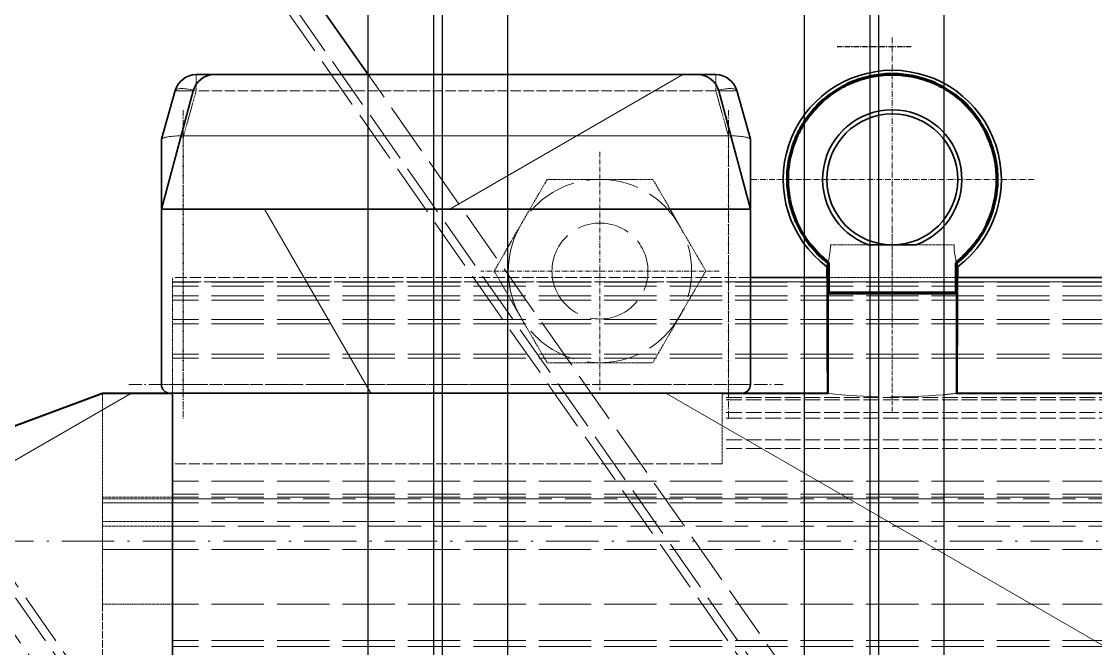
# Model space of a CAD drawing. Header units: millimetres. Extents: x 16936 to 46343, y 12396 to 33191.
# Drawn here: x 28817.8 to 29064, y 19514.7 to 19658.4 of the extents above; entities that cross this region are included whole.
import ezdxf

# ---------------------------------------------------------------- set-up
doc = ezdxf.new("R2010")
doc.units = ezdxf.units.MM
for name, pattern in [('CENTER', [2, 1.25, -0.25, 0.25, -0.25]), ('DASHDOT', [18.5, 12, -3, 0.5, -3]), ('DASHED', [15, 12, -3])]:
    doc.linetypes.add(name, pattern=pattern)
doc.layers.add('center', color=1, linetype='CENTER')

# ---------------------------------------------------------------- blocks, each defined once
blk = doc.blocks.new('A$C55E021B5')
at = {"color": 7, "linetype": 'DASHED', "lineweight": 13}
for p, q in [((135.74, 250.5), (580, 884.97)), ((138.08, 250.5), (580, 881.62)), ((173.83, 313.61), (426.95, 675.11)), ((292.1, 250.5), (580, 661.67)), ((294.44, 250.5), (580, 658.32)), ((165.85, 627.66), (471.85, 627.66)), ((165.85, 627.57), (471.85, 627.57)), ((165.85, 626.62), (471.85, 626.62)), ((165.85, 626.62), (471.85, 626.62)), ((165.85, 624.42), (471.85, 624.42)), ((165.85, 623.46), (471.85, 623.46)), ((165.85, 623.46), (471.85, 623.46)), ((165.85, 619), (471.85, 619)), ((165.85, 618.04), (471.85, 618.04)), ((165.85, 618.04), (471.85, 618.04)), ((165.85, 611.07), (471.85, 611.07)), ((165.85, 610.11), (471.85, 610.11)), ((165.85, 610.11), (471.85, 610.11)), ((165.85, 581.99), (471.85, 581.99)), ((165.85, 578.96), (471.85, 578.96)), ((334.58, 299.11), (530.85, 579.41)), ((165.85, 578.33), (471.85, 578.33)), ((471.85, 577.95), (165.85, 577.95)), ((165.85, 576.96), (471.85, 576.96)), ((165.85, 572.75), (471.85, 572.75)), ((471.85, 571.67), (165.85, 571.67)), ((165.85, 566.32), (471.85, 566.32)), ((165.85, 553.76), (471.85, 553.76)), ((165.85, 545.47), (471.85, 545.47)), ((165.85, 544.11), (471.85, 544.11))]:
    blk.add_line(p, q, dxfattribs=at)
at = {"color": 7, "lineweight": 35, "ltscale": 0.422421}
blk.add_line((426.95, 675.11), (572.33, 882.73), dxfattribs=at)
at = {"color": 7, "linetype": 'DASHDOT', "lineweight": 13, "ltscale": 0.108333}
blk.add_line((306.85, 683.61), (306.85, 618.61), dxfattribs=at)
at = {"color": 7, "lineweight": 140, "ltscale": 0.000961387}
blk.add_line((300.86, 674.4), (301.42, 674.53), dxfattribs=at)
at = {"color": 7, "lineweight": 140, "ltscale": 0.000960677}
for p, q in [((301.42, 674.53), (301.98, 674.66)), ((311.72, 674.66), (312.28, 674.53))]:
    blk.add_line(p, q, dxfattribs=at)
at = {"color": 7, "lineweight": 140, "ltscale": 0.000960606}
blk.add_line((301.98, 674.66), (302.55, 674.77), dxfattribs=at)
at = {"color": 7, "lineweight": 140, "ltscale": 0.000961148}
blk.add_line((302.55, 674.77), (303.12, 674.86), dxfattribs=at)
at = {"color": 7, "lineweight": 140, "ltscale": 0.0009613}
for p, q in [((303.12, 674.86), (303.69, 674.95)), ((294.01, 671.44), (294.5, 671.74))]:
    blk.add_line(p, q, dxfattribs=at)
at = {"color": 7, "lineweight": 140, "ltscale": 0.000960562}
blk.add_line((303.69, 674.95), (304.26, 675.02), dxfattribs=at)
at = {"color": 7, "lineweight": 140, "ltscale": 0.000961133}
blk.add_line((304.26, 675.02), (304.83, 675.07), dxfattribs=at)
at = {"color": 7, "lineweight": 140, "ltscale": 0.000960736}
blk.add_line((304.83, 675.07), (305.41, 675.11), dxfattribs=at)
at = {"color": 7, "lineweight": 140, "ltscale": 0.000960887}
for p, q in [((305.41, 675.11), (305.98, 675.14)), ((307.71, 675.14), (308.29, 675.11))]:
    blk.add_line(p, q, dxfattribs=at)
at = {"color": 7, "lineweight": 140, "ltscale": 0.000961585}
blk.add_line((305.98, 675.14), (306.56, 675.15), dxfattribs=at)
at = {"color": 7, "lineweight": 140, "ltscale": 0.000960541}
blk.add_line((306.56, 675.15), (307.14, 675.15), dxfattribs=at)
at = {"color": 7, "lineweight": 140, "ltscale": 0.000960823}
blk.add_line((307.14, 675.15), (307.71, 675.14), dxfattribs=at)
at = {"color": 7, "lineweight": 140, "ltscale": 0.000961497}
blk.add_line((308.29, 675.11), (308.86, 675.07), dxfattribs=at)
at = {"color": 7, "lineweight": 140, "ltscale": 0.000960374}
blk.add_line((308.86, 675.07), (309.44, 675.02), dxfattribs=at)
at = {"color": 7, "lineweight": 140, "ltscale": 0.000961319}
for p, q in [((309.44, 675.02), (310.01, 674.95)), ((297.05, 673.07), (297.58, 673.3))]:
    blk.add_line(p, q, dxfattribs=at)
at = {"color": 7, "lineweight": 140, "ltscale": 0.0009606}
blk.add_line((310.01, 674.95), (310.58, 674.86), dxfattribs=at)
at = {"color": 7, "lineweight": 140, "ltscale": 0.000961084}
blk.add_line((310.58, 674.86), (311.15, 674.77), dxfattribs=at)
at = {"color": 7, "lineweight": 140, "ltscale": 0.000961355}
blk.add_line((311.15, 674.77), (311.72, 674.66), dxfattribs=at)
at = {"color": 7, "lineweight": 140, "ltscale": 0.000960646}
blk.add_line((312.28, 674.53), (312.84, 674.4), dxfattribs=at)
at = {"color": 7, "linetype": 'DASHED', "lineweight": 13, "ltscale": 0.006176}
for p, q in [((347.3, 675.11), (347.3, 671.41)), ((466.39, 675.11), (466.39, 671.41))]:
    blk.add_line(p, q, dxfattribs=at)
at = {"color": 7, "lineweight": 35, "ltscale": 0.006926}
for p, q in [((347.3, 675.11), (351.46, 675.11)), ((462.24, 675.11), (466.39, 675.11))]:
    blk.add_line(p, q, dxfattribs=at)
at = {"color": 7, "lineweight": 35, "ltscale": 0.184631}
blk.add_line((462.24, 675.11), (351.46, 675.11), dxfattribs=at)
at = {"color": 7, "lineweight": 13, "ltscale": 0.102764}
blk.add_line((408.23, 644.28), (354.83, 675.11), dxfattribs=at)
at = {"color": 7, "lineweight": 140, "ltscale": 0.000960728}
blk.add_line((294.5, 671.74), (294.99, 672.03), dxfattribs=at)
at = {"color": 7, "lineweight": 140, "ltscale": 0.000960718}
for p, q in [((294.99, 672.03), (295.5, 672.31)), ((318.2, 672.31), (318.7, 672.03))]:
    blk.add_line(p, q, dxfattribs=at)
at = {"color": 7, "lineweight": 140, "ltscale": 0.000960768}
blk.add_line((295.5, 672.31), (296.01, 672.57), dxfattribs=at)
at = {"color": 7, "lineweight": 140, "ltscale": 0.00096101}
blk.add_line((296.01, 672.57), (296.53, 672.83), dxfattribs=at)
at = {"color": 7, "lineweight": 140, "ltscale": 0.00096096}
for p, q in [((296.53, 672.83), (297.05, 673.07)), ((316.65, 673.07), (317.17, 672.83))]:
    blk.add_line(p, q, dxfattribs=at)
at = {"color": 7, "lineweight": 140, "ltscale": 0.000960982}
for p, q in [((297.58, 673.3), (298.12, 673.51)), ((315.58, 673.51), (316.12, 673.3))]:
    blk.add_line(p, q, dxfattribs=at)
at = {"color": 7, "lineweight": 140, "ltscale": 0.000961041}
for p, q in [((298.12, 673.51), (298.66, 673.72)), ((315.04, 673.72), (315.58, 673.51))]:
    blk.add_line(p, q, dxfattribs=at)
at = {"color": 7, "lineweight": 140, "ltscale": 0.000960803}
for p, q in [((298.66, 673.72), (299.2, 673.91)), ((314.5, 673.91), (315.04, 673.72))]:
    blk.add_line(p, q, dxfattribs=at)
at = {"color": 7, "lineweight": 140, "ltscale": 0.000961}
for p, q in [((299.2, 673.91), (299.75, 674.08)), ((313.95, 674.08), (314.5, 673.91))]:
    blk.add_line(p, q, dxfattribs=at)
at = {"color": 7, "lineweight": 140, "ltscale": 0.00096052}
blk.add_line((299.75, 674.08), (300.3, 674.25), dxfattribs=at)
at = {"color": 7, "lineweight": 140, "ltscale": 0.000960892}
for p, q in [((300.3, 674.25), (300.86, 674.4)), ((312.84, 674.4), (313.4, 674.25))]:
    blk.add_line(p, q, dxfattribs=at)
at = {"color": 7, "lineweight": 140, "ltscale": 0.000961252}
blk.add_line((313.4, 674.25), (313.95, 674.08), dxfattribs=at)
at = {"color": 7, "lineweight": 140, "ltscale": 0.00096077}
blk.add_line((316.12, 673.3), (316.65, 673.07), dxfattribs=at)
at = {"color": 7, "lineweight": 140, "ltscale": 0.000960843}
blk.add_line((317.17, 672.83), (317.69, 672.57), dxfattribs=at)
at = {"color": 7, "lineweight": 140, "ltscale": 0.000961445}
blk.add_line((317.69, 672.57), (318.2, 672.31), dxfattribs=at)
at = {"color": 7, "lineweight": 140, "ltscale": 0.00096092}
blk.add_line((318.7, 672.03), (319.2, 671.74), dxfattribs=at)
at = {"color": 7, "lineweight": 140, "ltscale": 0.000960922}
for p, q in [((291.22, 669.39), (291.67, 669.75)), ((322.03, 669.75), (322.47, 669.39))]:
    blk.add_line(p, q, dxfattribs=at)
at = {"color": 7, "lineweight": 140, "ltscale": 0.000961077}
for p, q in [((291.67, 669.75), (292.12, 670.11)), ((321.58, 670.11), (322.03, 669.75))]:
    blk.add_line(p, q, dxfattribs=at)
at = {"color": 7, "lineweight": 140, "ltscale": 0.000961081}
blk.add_line((292.12, 670.11), (292.58, 670.46), dxfattribs=at)
at = {"color": 7, "lineweight": 140, "ltscale": 0.000960651}
blk.add_line((292.58, 670.46), (293.05, 670.8), dxfattribs=at)
at = {"color": 7, "lineweight": 140, "ltscale": 0.000960943}
for p, q in [((293.05, 670.8), (293.52, 671.12)), ((320.18, 671.12), (320.65, 670.8))]:
    blk.add_line(p, q, dxfattribs=at)
at = {"color": 7, "lineweight": 140, "ltscale": 0.00096117}
blk.add_line((293.52, 671.12), (294.01, 671.44), dxfattribs=at)
at = {"color": 7, "lineweight": 140, "ltscale": 0.000961101}
blk.add_line((319.2, 671.74), (319.69, 671.44), dxfattribs=at)
at = {"color": 7, "lineweight": 140, "ltscale": 0.00096053}
blk.add_line((319.69, 671.44), (320.18, 671.12), dxfattribs=at)
at = {"color": 7, "lineweight": 140, "ltscale": 0.00096127}
blk.add_line((320.65, 670.8), (321.12, 670.46), dxfattribs=at)
at = {"color": 7, "lineweight": 140, "ltscale": 0.000960473}
blk.add_line((321.12, 670.46), (321.58, 670.11), dxfattribs=at)
at = {"color": 7, "lineweight": 35, "ltscale": 0.019325}
for p, q in [((339.35, 660.3), (342.49, 671.46)), ((474.34, 660.3), (471.21, 671.46))]:
    blk.add_line(p, q, dxfattribs=at)
at = {"color": 7, "lineweight": 35, "ltscale": 0.046803}
for p, q in [((339.35, 644.28), (346.62, 671.41)), ((467.07, 671.41), (474.35, 644.28))]:
    blk.add_line(p, q, dxfattribs=at)
at = {"color": 7, "lineweight": 13, "ltscale": 0.019295}
for p, q in [((342.48, 671.41), (339.35, 660.26)), ((474.35, 660.26), (471.22, 671.41))]:
    blk.add_line(p, q, dxfattribs=at)
at = {"color": 7, "lineweight": 13, "ltscale": 0.006908}
for p, q in [((346.62, 671.41), (342.48, 671.41)), ((471.22, 671.41), (467.07, 671.41))]:
    blk.add_line(p, q, dxfattribs=at)
at = {"color": 7, "linetype": 'DASHED', "lineweight": 13, "ltscale": 0.017821}
for p, q in [((344.41, 661.11), (347.3, 671.41)), ((466.39, 671.41), (469.28, 661.11))]:
    blk.add_line(p, q, dxfattribs=at)
at = {"color": 7, "linetype": 'DASHED', "lineweight": 13, "ltscale": 0.198483}
blk.add_line((347.3, 671.41), (466.39, 671.41), dxfattribs=at)
at = {"color": 7, "lineweight": 140, "ltscale": 0.000960876}
blk.add_line((288.76, 666.96), (289.15, 667.39), dxfattribs=at)
at = {"color": 7, "lineweight": 140, "ltscale": 0.000961239}
blk.add_line((289.15, 667.39), (289.55, 667.8), dxfattribs=at)
at = {"color": 7, "lineweight": 140, "ltscale": 0.00096056}
blk.add_line((289.55, 667.8), (289.95, 668.21), dxfattribs=at)
at = {"color": 7, "lineweight": 140, "ltscale": 0.000961508}
blk.add_line((289.95, 668.21), (290.37, 668.62), dxfattribs=at)
at = {"color": 7, "lineweight": 140, "ltscale": 0.000960587}
blk.add_line((290.37, 668.62), (290.79, 669.01), dxfattribs=at)
at = {"color": 7, "lineweight": 140, "ltscale": 0.000960731}
blk.add_line((290.79, 669.01), (291.22, 669.39), dxfattribs=at)
at = {"color": 7, "lineweight": 140, "ltscale": 0.000961305}
blk.add_line((322.47, 669.39), (322.91, 669.01), dxfattribs=at)
at = {"color": 7, "lineweight": 140, "ltscale": 0.000960845}
blk.add_line((322.91, 669.01), (323.33, 668.62), dxfattribs=at)
at = {"color": 7, "lineweight": 140, "ltscale": 0.000961243}
blk.add_line((323.33, 668.62), (323.75, 668.21), dxfattribs=at)
at = {"color": 7, "lineweight": 140, "ltscale": 0.000960832}
blk.add_line((323.75, 668.21), (324.15, 667.8), dxfattribs=at)
at = {"color": 7, "lineweight": 140, "ltscale": 0.000960438}
blk.add_line((324.15, 667.8), (324.55, 667.39), dxfattribs=at)
at = {"color": 7, "lineweight": 140, "ltscale": 0.000961386}
blk.add_line((324.55, 667.39), (324.93, 666.96), dxfattribs=at)
at = {"color": 7, "lineweight": 140, "ltscale": 0.000961411}
blk.add_line((286.68, 664.2), (287, 664.68), dxfattribs=at)
at = {"color": 7, "lineweight": 140, "ltscale": 0.000960725}
for p, q in [((287, 664.68), (287.33, 665.15)), ((326.37, 665.15), (326.7, 664.68))]:
    blk.add_line(p, q, dxfattribs=at)
at = {"color": 7, "lineweight": 140, "ltscale": 0.000960881}
blk.add_line((287.33, 665.15), (287.67, 665.62), dxfattribs=at)
at = {"color": 7, "lineweight": 140, "ltscale": 0.000960822}
blk.add_line((287.67, 665.62), (288.03, 666.07), dxfattribs=at)
at = {"color": 7, "lineweight": 140, "ltscale": 0.000960987}
blk.add_line((288.03, 666.07), (288.39, 666.52), dxfattribs=at)
at = {"color": 7, "lineweight": 140, "ltscale": 0.000961004}
blk.add_line((288.39, 666.52), (288.76, 666.96), dxfattribs=at)
at = {"color": 7, "lineweight": 13, "ltscale": 0.001247}
for p, q in [((298.65, 664.81), (298.02, 664.41)), ((299.31, 665.17), (298.65, 664.81)), ((299.97, 665.51), (299.31, 665.17)), ((300.66, 665.82), (299.97, 665.51)), ((302.06, 666.33), (301.35, 666.09)), ((304.24, 666.86), (303.51, 666.72)), ((304.98, 666.96), (304.24, 666.86)), ((305.73, 667.03), (304.98, 666.96)), ((306.47, 667.07), (305.73, 667.03)), ((307.22, 667.07), (306.47, 667.07)), ((307.97, 667.03), (307.22, 667.07)), ((308.71, 666.96), (307.97, 667.03)), ((309.46, 666.86), (308.71, 666.96)), ((310.92, 666.54), (310.19, 666.72)), ((311.64, 666.33), (310.92, 666.54)), ((312.35, 666.09), (311.64, 666.33)), ((313.04, 665.82), (312.35, 666.09)), ((313.72, 665.51), (313.04, 665.82)), ((314.39, 665.17), (313.72, 665.51)), ((315.04, 664.81), (314.39, 665.17)), ((315.68, 664.41), (315.04, 664.81)), ((296.25, 663.04), (295.7, 662.53)), ((296.82, 663.52), (296.25, 663.04)), ((297.41, 663.98), (296.82, 663.52)), ((298.02, 664.41), (297.41, 663.98)), ((316.29, 663.98), (315.68, 664.41)), ((316.88, 663.52), (316.29, 663.98)), ((317.45, 663.04), (316.88, 663.52)), ((318, 662.53), (317.45, 663.04)), ((318.52, 661.99), (318, 662.53)), ((293.77, 660.25), (293.35, 659.63)), ((294.21, 660.85), (293.77, 660.25)), ((294.68, 661.43), (294.21, 660.85)), ((295.18, 661.99), (294.68, 661.43)), ((319.02, 661.43), (318.52, 661.99)), ((319.49, 660.85), (319.02, 661.43)), ((319.93, 660.25), (319.49, 660.85)), ((320.35, 659.63), (319.93, 660.25)), ((292.29, 657.65), (292, 656.96)), ((292.61, 658.32), (292.29, 657.65)), ((292.97, 658.98), (292.61, 658.32)), ((293.35, 659.63), (292.97, 658.98)), ((320.73, 658.98), (320.35, 659.63)), ((321.08, 658.32), (320.73, 658.98)), ((321.41, 657.65), (321.08, 658.32)), ((321.7, 656.96), (321.41, 657.65)), ((291.33, 654.82), (291.17, 654.09)), ((291.52, 655.54), (291.33, 654.82)), ((291.74, 656.26), (291.52, 655.54)), ((292, 656.96), (291.74, 656.26)), ((321.95, 656.26), (321.7, 656.96)), ((322.18, 655.54), (321.95, 656.26)), ((322.37, 654.82), (322.18, 655.54)), ((322.53, 654.09), (322.37, 654.82)), ((290.96, 652.61), (290.91, 651.86)), ((291.05, 653.35), (290.96, 652.61)), ((291.17, 654.09), (291.05, 653.35)), ((322.65, 653.35), (322.53, 654.09)), ((322.74, 652.61), (322.65, 653.35)), ((322.79, 651.86), (322.74, 652.61)), ((290.91, 651.86), (290.89, 651.11)), ((322.81, 651.11), (322.79, 651.86))]:
    blk.add_line(p, q, dxfattribs=at)
at = {"color": 7, "lineweight": 13, "ltscale": 0.001246}
for p, q in [((301.35, 666.09), (300.66, 665.82)), ((303.51, 666.72), (302.78, 666.54)), ((310.19, 666.72), (309.46, 666.86))]:
    blk.add_line(p, q, dxfattribs=at)
at = {"color": 7, "lineweight": 13, "ltscale": 0.001248}
for p, q in [((302.78, 666.54), (302.06, 666.33)), ((295.7, 662.53), (295.18, 661.99))]:
    blk.add_line(p, q, dxfattribs=at)
at = {"color": 7, "lineweight": 140, "ltscale": 0.000960508}
blk.add_line((324.93, 666.96), (325.31, 666.52), dxfattribs=at)
at = {"color": 7, "lineweight": 140, "ltscale": 0.000961469}
blk.add_line((325.31, 666.52), (325.67, 666.07), dxfattribs=at)
at = {"color": 7, "lineweight": 140, "ltscale": 0.000960354}
blk.add_line((325.67, 666.07), (326.02, 665.62), dxfattribs=at)
at = {"color": 7, "lineweight": 140, "ltscale": 0.000961334}
blk.add_line((326.02, 665.62), (326.37, 665.15), dxfattribs=at)
at = {"color": 7, "lineweight": 140, "ltscale": 0.000960988}
blk.add_line((326.7, 664.68), (327.02, 664.2), dxfattribs=at)
at = {"color": 7, "linetype": 'DASHDOT', "lineweight": 13, "ltscale": 0.118001}
for p, q in [((344.35, 667.01), (344.35, 596.21)), ((469.35, 667.01), (469.35, 596.21))]:
    blk.add_line(p, q, dxfattribs=at)
at = {"color": 7, "lineweight": 140, "ltscale": 0.000960819}
blk.add_line((285.26, 661.69), (285.52, 662.21), dxfattribs=at)
at = {"color": 7, "lineweight": 140, "ltscale": 0.000960833}
blk.add_line((285.52, 662.21), (285.79, 662.72), dxfattribs=at)
at = {"color": 7, "lineweight": 140, "ltscale": 0.000960747}
for p, q in [((285.79, 662.72), (286.08, 663.22)), ((327.62, 663.22), (327.91, 662.72))]:
    blk.add_line(p, q, dxfattribs=at)
at = {"color": 7, "lineweight": 140, "ltscale": 0.000961566}
blk.add_line((286.08, 663.22), (286.37, 663.71), dxfattribs=at)
at = {"color": 7, "lineweight": 140, "ltscale": 0.000960439}
blk.add_line((286.37, 663.71), (286.68, 664.2), dxfattribs=at)
at = {"color": 7, "lineweight": 140, "ltscale": 0.000960846}
blk.add_line((327.02, 664.2), (327.33, 663.71), dxfattribs=at)
at = {"color": 7, "lineweight": 140, "ltscale": 0.000961174}
blk.add_line((327.33, 663.71), (327.62, 663.22), dxfattribs=at)
at = {"color": 7, "lineweight": 140, "ltscale": 0.000961193}
blk.add_line((327.91, 662.72), (328.18, 662.21), dxfattribs=at)
at = {"color": 7, "lineweight": 140, "ltscale": 0.00096116}
blk.add_line((328.18, 662.21), (328.44, 661.69), dxfattribs=at)
at = {"color": 7, "lineweight": 140, "ltscale": 0.000961437}
blk.add_line((284.34, 659.58), (284.55, 660.11), dxfattribs=at)
at = {"color": 7, "lineweight": 140, "ltscale": 0.000960658}
blk.add_line((284.55, 660.11), (284.78, 660.65), dxfattribs=at)
at = {"color": 7, "lineweight": 140, "ltscale": 0.000960719}
for p, q in [((284.78, 660.65), (285.01, 661.17)), ((328.69, 661.17), (328.92, 660.65))]:
    blk.add_line(p, q, dxfattribs=at)
at = {"color": 7, "lineweight": 140, "ltscale": 0.000961342}
blk.add_line((285.01, 661.17), (285.26, 661.69), dxfattribs=at)
at = {"color": 7, "lineweight": 140, "ltscale": 0.00096067}
blk.add_line((328.44, 661.69), (328.69, 661.17), dxfattribs=at)
at = {"color": 7, "lineweight": 140, "ltscale": 0.000961304}
blk.add_line((328.92, 660.65), (329.14, 660.11), dxfattribs=at)
at = {"color": 7, "lineweight": 140, "ltscale": 0.000960804}
blk.add_line((329.14, 660.11), (329.35, 659.58), dxfattribs=at)
at = {"color": 7, "lineweight": 35, "ltscale": 0.026629}
for p, q in [((339.35, 660.26), (339.35, 644.28)), ((474.35, 644.28), (474.35, 660.26))]:
    blk.add_line(p, q, dxfattribs=at)
at = {"color": 7, "lineweight": 35, "ltscale": 0.026579}
for p, q in [((339.35, 660.23), (339.35, 644.28)), ((474.35, 644.28), (474.35, 660.23))]:
    blk.add_line(p, q, dxfattribs=at)
at = {"color": 7, "linetype": 'DASHED', "lineweight": 13, "ltscale": 0.095}
for p, q in [((344.35, 604.11), (344.35, 661.11)), ((469.35, 661.11), (469.35, 604.11))]:
    blk.add_line(p, q, dxfattribs=at)
at = {"color": 7, "linetype": 'DASHED', "lineweight": 13, "ltscale": 0.208334}
for p, q in [((469.35, 661.11), (344.35, 661.11)), ((469.35, 604.11), (344.35, 604.11))]:
    blk.add_line(p, q, dxfattribs=at)
at = {"color": 7, "linetype": 'DASHED', "lineweight": 13, "ltscale": 0.208121}
blk.add_line((344.41, 661.11), (469.28, 661.11), dxfattribs=at)
at = {"color": 7, "lineweight": 140, "ltscale": 0.000960931}
blk.add_line((283.49, 656.82), (283.64, 657.38), dxfattribs=at)
at = {"color": 7, "lineweight": 140, "ltscale": 0.000960632}
blk.add_line((283.64, 657.38), (283.79, 657.94), dxfattribs=at)
at = {"color": 7, "lineweight": 140, "ltscale": 0.00096106}
for p, q in [((283.79, 657.94), (283.96, 658.49)), ((329.73, 658.49), (329.9, 657.94))]:
    blk.add_line(p, q, dxfattribs=at)
at = {"color": 7, "lineweight": 140, "ltscale": 0.000960952}
blk.add_line((283.96, 658.49), (284.15, 659.03), dxfattribs=at)
at = {"color": 7, "lineweight": 140, "ltscale": 0.000960788}
blk.add_line((284.15, 659.03), (284.34, 659.58), dxfattribs=at)
at = {"color": 7, "lineweight": 140, "ltscale": 0.000961048}
for p, q in [((329.35, 659.58), (329.55, 659.03)), ((283.36, 656.26), (283.49, 656.82))]:
    blk.add_line(p, q, dxfattribs=at)
at = {"color": 7, "lineweight": 140, "ltscale": 0.000960709}
blk.add_line((329.55, 659.03), (329.73, 658.49), dxfattribs=at)
at = {"color": 7, "lineweight": 140, "ltscale": 0.000960999}
blk.add_line((329.9, 657.94), (330.06, 657.38), dxfattribs=at)
at = {"color": 7, "lineweight": 140, "ltscale": 0.000960751}
blk.add_line((330.06, 657.38), (330.2, 656.82), dxfattribs=at)
at = {"color": 7, "linetype": 'DASHDOT', "lineweight": 13, "ltscale": 0.091}
for p, q in [((373.85, 657.41), (373.85, 602.81)), ((346.55, 630.11), (401.15, 630.11))]:
    blk.add_line(p, q, dxfattribs=at)
at = {"color": 7, "lineweight": 140, "ltscale": 0.000960805}
blk.add_line((283.05, 654.56), (283.14, 655.13), dxfattribs=at)
at = {"color": 7, "lineweight": 140, "ltscale": 0.000961118}
blk.add_line((283.14, 655.13), (283.25, 655.7), dxfattribs=at)
at = {"color": 7, "lineweight": 140, "ltscale": 0.000960985}
for p, q in [((283.25, 655.7), (283.36, 656.26)), ((330.33, 656.26), (330.45, 655.7))]:
    blk.add_line(p, q, dxfattribs=at)
at = {"color": 7, "lineweight": 140, "ltscale": 0.000960875}
blk.add_line((330.2, 656.82), (330.33, 656.26), dxfattribs=at)
at = {"color": 7, "lineweight": 140, "ltscale": 0.000961254}
blk.add_line((330.45, 655.7), (330.55, 655.13), dxfattribs=at)
at = {"color": 7, "lineweight": 140, "ltscale": 0.000960686}
blk.add_line((330.55, 655.13), (330.64, 654.56), dxfattribs=at)
at = {"color": 7, "lineweight": 140, "ltscale": 0.00096072}
blk.add_line((282.83, 652.27), (282.87, 652.84), dxfattribs=at)
at = {"color": 7, "lineweight": 140, "ltscale": 0.000960898}
blk.add_line((282.87, 652.84), (282.92, 653.42), dxfattribs=at)
at = {"color": 7, "lineweight": 140, "ltscale": 0.000961198}
for p, q in [((282.92, 653.42), (282.98, 653.99)), ((330.72, 653.99), (330.78, 653.42))]:
    blk.add_line(p, q, dxfattribs=at)
at = {"color": 7, "lineweight": 140, "ltscale": 0.000960812}
blk.add_line((282.98, 653.99), (283.05, 654.56), dxfattribs=at)
at = {"color": 7, "lineweight": 140, "ltscale": 0.000960913}
blk.add_line((330.64, 654.56), (330.72, 653.99), dxfattribs=at)
at = {"color": 7, "lineweight": 140, "ltscale": 0.000960834}
blk.add_line((330.78, 653.42), (330.83, 652.84), dxfattribs=at)
at = {"color": 7, "lineweight": 140, "ltscale": 0.000960766}
blk.add_line((330.83, 652.84), (330.86, 652.27), dxfattribs=at)
at = {"color": 7, "linetype": 'DASHDOT', "lineweight": 13, "ltscale": 0.108334}
blk.add_line((274.35, 651.11), (339.35, 651.11), dxfattribs=at)
at = {"color": 7, "lineweight": 140, "ltscale": 0.000961154}
for p, q in [((282.81, 651.69), (282.83, 652.27)), ((330.86, 652.27), (330.88, 651.69))]:
    blk.add_line(p, q, dxfattribs=at)
at = {"color": 7, "lineweight": 140, "ltscale": 0.000960618}
blk.add_line((282.81, 651.11), (282.81, 651.69), dxfattribs=at)
at = {"color": 7, "lineweight": 140, "ltscale": 0.001108}
for p, q in [((282.82, 650.45), (282.81, 651.11)), ((282.84, 649.78), (282.82, 650.45)), ((330.88, 650.45), (330.85, 649.78)), ((330.89, 651.11), (330.88, 650.45)), ((282.89, 649.12), (282.84, 649.78)), ((282.95, 648.46), (282.89, 649.12)), ((283.04, 647.8), (282.95, 648.46)), ((283.14, 647.14), (283.04, 647.8)), ((330.66, 647.8), (330.56, 647.14)), ((330.74, 648.46), (330.66, 647.8)), ((330.81, 649.12), (330.74, 648.46)), ((330.85, 649.78), (330.81, 649.12)), ((283.25, 646.49), (283.14, 647.14)), ((283.39, 645.84), (283.25, 646.49)), ((283.55, 645.19), (283.39, 645.84)), ((283.72, 644.55), (283.55, 645.19)), ((330.15, 645.19), (329.98, 644.55)), ((330.31, 645.84), (330.15, 645.19)), ((330.44, 646.49), (330.31, 645.84)), ((330.56, 647.14), (330.44, 646.49)), ((283.91, 643.91), (283.72, 644.55)), ((284.12, 643.28), (283.91, 643.91)), ((284.34, 642.65), (284.12, 643.28)), ((284.59, 642.04), (284.34, 642.65)), ((329.35, 642.65), (329.11, 642.04)), ((329.58, 643.28), (329.35, 642.65)), ((329.79, 643.91), (329.58, 643.28)), ((329.98, 644.55), (329.79, 643.91)), ((284.84, 641.42), (284.59, 642.04)), ((285.12, 640.82), (284.84, 641.42)), ((285.41, 640.22), (285.12, 640.82)), ((285.72, 639.63), (285.41, 640.22)), ((328.28, 640.22), (327.97, 639.63)), ((328.58, 640.82), (328.28, 640.22)), ((328.85, 641.42), (328.58, 640.82)), ((329.11, 642.04), (328.85, 641.42)), ((286.05, 639.05), (285.72, 639.63)), ((286.39, 638.48), (286.05, 639.05)), ((286.75, 637.92), (286.39, 638.48)), ((287.12, 637.37), (286.75, 637.92)), ((326.95, 637.92), (326.58, 637.37)), ((327.31, 638.48), (326.95, 637.92)), ((327.65, 639.05), (327.31, 638.48)), ((327.97, 639.63), (327.65, 639.05)), ((287.51, 636.83), (287.12, 637.37)), ((287.91, 636.3), (287.51, 636.83)), ((288.33, 635.78), (287.91, 636.3)), ((288.76, 635.28), (288.33, 635.78)), ((289.2, 634.78), (288.76, 635.28)), ((324.94, 635.28), (324.5, 634.78)), ((325.37, 635.78), (324.94, 635.28)), ((325.79, 636.3), (325.37, 635.78)), ((326.19, 636.83), (325.79, 636.3)), ((326.58, 637.37), (326.19, 636.83)), ((289.66, 634.3), (289.2, 634.78)), ((290.13, 633.83), (289.66, 634.3)), ((290.61, 633.38), (290.13, 633.83)), ((291.11, 632.94), (290.61, 633.38)), ((291.62, 632.51), (291.11, 632.94)), ((322.59, 632.94), (322.08, 632.51)), ((323.08, 633.38), (322.59, 632.94)), ((323.57, 633.83), (323.08, 633.38)), ((324.04, 634.3), (323.57, 633.83)), ((324.5, 634.78), (324.04, 634.3)), ((292.14, 632.09), (291.62, 632.51)), ((322.08, 632.51), (321.56, 632.09))]:
    blk.add_line(p, q, dxfattribs=at)
at = {"color": 7, "lineweight": 13, "ltscale": 0.000985506}
for p, q in [((290.89, 651.11), (290.9, 650.52)), ((322.8, 650.52), (322.81, 651.11))]:
    blk.add_line(p, q, dxfattribs=at)
at = {"color": 7, "lineweight": 13, "ltscale": 0.000985681}
blk.add_line((290.9, 650.52), (290.93, 649.93), dxfattribs=at)
at = {"color": 7, "lineweight": 13, "ltscale": 0.000985402}
blk.add_line((290.93, 649.93), (290.99, 649.34), dxfattribs=at)
at = {"color": 7, "lineweight": 13, "ltscale": 0.000985332}
blk.add_line((322.71, 649.34), (322.76, 649.93), dxfattribs=at)
at = {"color": 7, "lineweight": 13, "ltscale": 0.000985343}
blk.add_line((322.76, 649.93), (322.8, 650.52), dxfattribs=at)
at = {"color": 7, "lineweight": 140, "ltscale": 0.000960609}
blk.add_line((330.88, 651.69), (330.89, 651.11), dxfattribs=at)
at = {"color": 7, "linetype": 'DASHED', "lineweight": 13, "ltscale": 0.040415}
for p, q in [((349.6, 630.11), (361.72, 651.11)), ((385.97, 651.11), (398.1, 630.11))]:
    blk.add_line(p, q, dxfattribs=at)
at = {"color": 7, "linetype": 'DASHED', "lineweight": 13, "ltscale": 0.040414}
for p, q in [((361.72, 651.11), (385.97, 651.11)), ((361.72, 609.11), (349.6, 630.11)), ((398.1, 630.11), (385.97, 609.11)), ((385.97, 609.11), (361.72, 609.11))]:
    blk.add_line(p, q, dxfattribs=at)
at = {"color": 7, "lineweight": 13, "ltscale": 0.000985217}
for p, q in [((290.99, 649.34), (291.07, 648.76)), ((322.63, 648.76), (322.71, 649.34))]:
    blk.add_line(p, q, dxfattribs=at)
at = {"color": 7, "lineweight": 13, "ltscale": 0.000985226}
blk.add_line((291.07, 648.76), (291.16, 648.17), dxfattribs=at)
at = {"color": 7, "lineweight": 13, "ltscale": 0.000985601}
blk.add_line((291.16, 648.17), (291.28, 647.59), dxfattribs=at)
at = {"color": 7, "lineweight": 13, "ltscale": 0.000985161}
for p, q in [((291.28, 647.59), (291.43, 647.02)), ((322.27, 647.02), (322.41, 647.59))]:
    blk.add_line(p, q, dxfattribs=at)
at = {"color": 7, "lineweight": 13, "ltscale": 0.000985447}
blk.add_line((322.41, 647.59), (322.53, 648.17), dxfattribs=at)
at = {"color": 7, "lineweight": 13, "ltscale": 0.000985353}
blk.add_line((322.53, 648.17), (322.63, 648.76), dxfattribs=at)
at = {"color": 7, "lineweight": 13, "ltscale": 0.000985309}
for p, q in [((291.43, 647.02), (291.59, 646.45)), ((322.11, 646.45), (322.27, 647.02))]:
    blk.add_line(p, q, dxfattribs=at)
at = {"color": 7, "lineweight": 13, "ltscale": 0.00098534}
for p, q in [((291.59, 646.45), (291.77, 645.89)), ((321.93, 645.89), (322.11, 646.45)), ((320.71, 643.2), (320.99, 643.72))]:
    blk.add_line(p, q, dxfattribs=at)
at = {"color": 7, "lineweight": 13, "ltscale": 0.00098504}
blk.add_line((291.77, 645.89), (291.97, 645.33), dxfattribs=at)
at = {"color": 7, "lineweight": 13, "ltscale": 0.000985381}
blk.add_line((291.97, 645.33), (292.2, 644.79), dxfattribs=at)
at = {"color": 7, "lineweight": 13, "ltscale": 0.000985092}
blk.add_line((321.5, 644.79), (321.72, 645.33), dxfattribs=at)
at = {"color": 7, "lineweight": 13, "ltscale": 0.000985303}
blk.add_line((321.72, 645.33), (321.93, 645.89), dxfattribs=at)
at = {"color": 7, "lineweight": 13, "ltscale": 0.000985383}
for p, q in [((292.2, 644.79), (292.44, 644.25)), ((321.25, 644.25), (321.5, 644.79))]:
    blk.add_line(p, q, dxfattribs=at)
at = {"color": 7, "lineweight": 13, "ltscale": 0.000985377}
for p, q in [((292.44, 644.25), (292.71, 643.72)), ((320.99, 643.72), (321.25, 644.25))]:
    blk.add_line(p, q, dxfattribs=at)
at = {"color": 7, "lineweight": 13, "ltscale": 0.000985005}
blk.add_line((292.71, 643.72), (292.99, 643.2), dxfattribs=at)
at = {"color": 7, "lineweight": 13, "ltscale": 0.000985318}
for p, q in [((292.99, 643.2), (293.29, 642.69)), ((320.4, 642.69), (320.71, 643.2))]:
    blk.add_line(p, q, dxfattribs=at)
at = {"color": 7, "lineweight": 13, "ltscale": 0.000985623}
for p, q in [((293.29, 642.69), (293.61, 642.2)), ((320.08, 642.2), (320.4, 642.69))]:
    blk.add_line(p, q, dxfattribs=at)
at = {"color": 7, "lineweight": 35, "ltscale": 0.066952}
for p, q in [((339.35, 644.28), (339.35, 604.11)), ((474.35, 644.28), (474.35, 604.11))]:
    blk.add_line(p, q, dxfattribs=at)
at = {"color": 7, "lineweight": 35, "ltscale": 0.225}
blk.add_line((474.35, 644.28), (339.35, 644.28), dxfattribs=at)
blk.add_line((474.35, 644.28), (339.35, 644.28), dxfattribs=at)
at = {"color": 7, "lineweight": 13, "ltscale": 0.081158}
blk.add_line((450.72, 644.28), (426.37, 602.11), dxfattribs=at)
at = {"color": 7, "lineweight": 13, "ltscale": 0.000985163}
for p, q in [((293.61, 642.2), (293.95, 641.71)), ((319.74, 641.71), (320.08, 642.2))]:
    blk.add_line(p, q, dxfattribs=at)
at = {"color": 7, "lineweight": 13, "ltscale": 0.000985424}
blk.add_line((293.95, 641.71), (294.31, 641.24), dxfattribs=at)
at = {"color": 7, "lineweight": 13, "ltscale": 0.000984898}
blk.add_line((294.31, 641.24), (294.68, 640.78), dxfattribs=at)
at = {"color": 7, "lineweight": 13, "ltscale": 0.000985426}
blk.add_line((294.68, 640.78), (295.08, 640.34), dxfattribs=at)
at = {"color": 7, "lineweight": 13, "ltscale": 0.000985153}
blk.add_line((295.08, 640.34), (295.48, 639.91), dxfattribs=at)
at = {"color": 7, "lineweight": 13, "ltscale": 0.000985679}
blk.add_line((318.21, 639.91), (318.62, 640.34), dxfattribs=at)
at = {"color": 7, "lineweight": 13, "ltscale": 0.000984922}
blk.add_line((318.62, 640.34), (319.01, 640.78), dxfattribs=at)
at = {"color": 7, "lineweight": 13, "ltscale": 0.000985676}
blk.add_line((319.01, 640.78), (319.39, 641.24), dxfattribs=at)
at = {"color": 7, "lineweight": 13, "ltscale": 0.00098512}
blk.add_line((319.39, 641.24), (319.74, 641.71), dxfattribs=at)
at = {"color": 7, "lineweight": 13, "ltscale": 0.000985694}
blk.add_line((295.48, 639.91), (295.91, 639.5), dxfattribs=at)
at = {"color": 7, "lineweight": 13, "ltscale": 0.000985155}
for p, q in [((295.91, 639.5), (296.34, 639.1)), ((317.35, 639.1), (317.79, 639.5))]:
    blk.add_line(p, q, dxfattribs=at)
at = {"color": 7, "lineweight": 13, "ltscale": 0.000985453}
for p, q in [((296.34, 639.1), (296.8, 638.72)), ((316.9, 638.72), (317.35, 639.1))]:
    blk.add_line(p, q, dxfattribs=at)
at = {"color": 7, "lineweight": 13, "ltscale": 0.000984846}
blk.add_line((296.8, 638.72), (297.26, 638.36), dxfattribs=at)
at = {"color": 7, "lineweight": 13, "ltscale": 0.000985716}
blk.add_line((297.26, 638.36), (297.74, 638.01), dxfattribs=at)
at = {"color": 7, "lineweight": 13, "ltscale": 0.000985216}
blk.add_line((297.74, 638.01), (298.23, 637.68), dxfattribs=at)
at = {"color": 7, "lineweight": 13, "ltscale": 0.000985642}
for p, q in [((298.23, 637.68), (298.74, 637.37)), ((314.96, 637.37), (315.47, 637.68))]:
    blk.add_line(p, q, dxfattribs=at)
at = {"color": 7, "linetype": 'DASHDOT', "lineweight": 13, "ltscale": 0.069722}
blk.add_line((306.85, 639.6), (306.85, 597.77), dxfattribs=at)
at = {"color": 7, "lineweight": 13, "ltscale": 0.000985428}
blk.add_line((315.47, 637.68), (315.96, 638.01), dxfattribs=at)
at = {"color": 7, "lineweight": 13, "ltscale": 0.000984874}
blk.add_line((315.96, 638.01), (316.44, 638.36), dxfattribs=at)
at = {"color": 7, "lineweight": 13, "ltscale": 0.000985448}
blk.add_line((316.44, 638.36), (316.9, 638.72), dxfattribs=at)
at = {"color": 7, "lineweight": 13, "ltscale": 0.000985149}
blk.add_line((317.79, 639.5), (318.21, 639.91), dxfattribs=at)
at = {"color": 7, "linetype": 'DASHED', "lineweight": 13, "ltscale": 0.006339}
blk.add_line((292.69, 636.11), (296.5, 636.11), dxfattribs=at)
at = {"color": 7, "linetype": 'DASHED', "lineweight": 13, "ltscale": 0.009126}
blk.add_line((296.5, 636.11), (301.97, 636.11), dxfattribs=at)
at = {"color": 7, "lineweight": 13, "ltscale": 0.000985307}
blk.add_line((298.74, 637.37), (299.25, 637.08), dxfattribs=at)
at = {"color": 7, "lineweight": 13, "ltscale": 0.000984623}
blk.add_line((299.25, 637.08), (299.77, 636.81), dxfattribs=at)
at = {"color": 7, "lineweight": 13, "ltscale": 0.000985293}
for p, q in [((299.77, 636.81), (300.31, 636.56)), ((313.39, 636.56), (313.92, 636.81))]:
    blk.add_line(p, q, dxfattribs=at)
at = {"color": 7, "lineweight": 13, "ltscale": 0.00098561}
blk.add_line((300.31, 636.56), (300.85, 636.32), dxfattribs=at)
at = {"color": 7, "lineweight": 13, "ltscale": 0.000985582}
for p, q in [((300.85, 636.32), (301.4, 636.11)), ((312.29, 636.11), (312.84, 636.32))]:
    blk.add_line(p, q, dxfattribs=at)
at = {"color": 7, "lineweight": 35, "ltscale": 0.018147}
blk.add_line((301.4, 636.11), (312.29, 636.11), dxfattribs=at)
at = {"color": 7, "lineweight": 13, "ltscale": 0.018147}
blk.add_line((301.4, 636.11), (312.29, 636.11), dxfattribs=at)
at = {"color": 7, "linetype": 'DASHED', "lineweight": 13, "ltscale": 0.01452}
blk.add_line((312.29, 636.11), (321, 636.11), dxfattribs=at)
at = {"color": 7, "lineweight": 13, "ltscale": 0.000984909}
blk.add_line((312.84, 636.32), (313.39, 636.56), dxfattribs=at)
at = {"color": 7, "lineweight": 13, "ltscale": 0.000985476}
blk.add_line((313.92, 636.81), (314.45, 637.08), dxfattribs=at)
at = {"color": 7, "lineweight": 13, "ltscale": 0.000985119}
blk.add_line((314.45, 637.08), (314.96, 637.37), dxfattribs=at)
at = {"color": 7, "lineweight": 35, "ltscale": 0.004167}
for p, q in [((291.85, 631.11), (291.85, 628.61)), ((321.85, 631.11), (321.85, 628.61))]:
    blk.add_line(p, q, dxfattribs=at)
at = {"color": 7, "lineweight": 35, "ltscale": 0.011636}
for p, q in [((292.14, 632.09), (292.14, 625.11)), ((321.56, 632.09), (321.56, 625.11))]:
    blk.add_line(p, q, dxfattribs=at)
at = {"color": 7, "lineweight": 140, "ltscale": 0.011636}
for p, q in [((292.14, 625.11), (292.14, 632.09)), ((321.56, 632.09), (321.56, 625.11))]:
    blk.add_line(p, q, dxfattribs=at)
at = {"color": 7, "lineweight": 35, "ltscale": 0.21}
for p, q in [((165.85, 628.61), (291.85, 628.61)), ((345.85, 602.11), (471.85, 602.11))]:
    blk.add_line(p, q, dxfattribs=at)
at = {"color": 7, "linetype": 'DASHED', "lineweight": 13, "ltscale": 0.05}
blk.add_line((291.85, 628.61), (321.85, 628.61), dxfattribs=at)
at = {"color": 7, "linetype": 'DASHED', "lineweight": 13, "ltscale": 0.005833}
for p, q in [((291.85, 628.61), (291.85, 625.11)), ((321.85, 628.61), (321.85, 625.11))]:
    blk.add_line(p, q, dxfattribs=at)
at = {"color": 7, "lineweight": 35, "ltscale": 0.029167}
blk.add_line((321.85, 628.61), (339.35, 628.61), dxfattribs=at)
at = {"color": 7, "linetype": 'DASHED', "lineweight": 13, "ltscale": 0.220833}
for p, q in [((339.35, 628.61), (471.85, 628.61)), ((339.35, 627.66), (471.85, 627.66))]:
    blk.add_line(p, q, dxfattribs=at)
at = {"color": 7, "linetype": 'DASHED', "lineweight": 13, "ltscale": 0.001594}
blk.add_line((471.85, 627.66), (471.85, 628.61), dxfattribs=at)
at = {"color": 7, "lineweight": 13, "ltscale": 0.289167}
blk.add_line((165.85, 627.66), (339.35, 627.66), dxfattribs=at)
at = {"color": 7, "linetype": 'DASHED', "lineweight": 13, "ltscale": 0.042573}
blk.add_line((471.85, 627.66), (471.85, 602.11), dxfattribs=at)
at = {"color": 7, "linetype": 'DASHED', "lineweight": 13, "ltscale": 6.86646e-05}
for p, q in [((291.89, 625.11), (291.85, 625.11)), ((321.85, 625.11), (321.81, 625.11))]:
    blk.add_line(p, q, dxfattribs=at)
at = {"color": 7, "lineweight": 35, "ltscale": 0.000417328}
blk.add_line((292.14, 625.11), (291.89, 625.11), dxfattribs=at)
blk.add_line((292.14, 625.11), (291.89, 625.11), dxfattribs=at)
at = {"color": 7, "lineweight": 35, "ltscale": 0.049029}
blk.add_line((292.14, 625.11), (321.56, 625.11), dxfattribs=at)
blk.add_line((292.14, 625.11), (321.56, 625.11), dxfattribs=at)
at = {"color": 7, "lineweight": 35, "ltscale": 0.038388}
for p, q in [((292.14, 625.11), (292.14, 602.08)), ((321.56, 625.11), (321.56, 602.08))]:
    blk.add_line(p, q, dxfattribs=at)
at = {"color": 7, "lineweight": 140, "ltscale": 0.049029}
blk.add_line((321.56, 625.11), (292.14, 625.11), dxfattribs=at)
at = {"color": 7, "lineweight": 35, "ltscale": 0.000416565}
blk.add_line((321.81, 625.11), (321.56, 625.11), dxfattribs=at)
blk.add_line((321.81, 625.11), (321.56, 625.11), dxfattribs=at)
at = {"color": 7, "linetype": 'DASHDOT', "lineweight": 13, "ltscale": 0.25}
blk.add_line((481.85, 604.11), (331.85, 604.11), dxfattribs=at)
at = {"color": 7, "linetype": 'DASHED', "lineweight": 13, "ltscale": 0.008333}
blk.add_line((344.35, 604.11), (339.35, 604.11), dxfattribs=at)
at = {"color": 7, "linetype": 'DASHED', "lineweight": 13, "ltscale": 0.003333}
for p, q in [((344.35, 602.11), (344.35, 604.11)), ((469.35, 602.11), (469.35, 604.11))]:
    blk.add_line(p, q, dxfattribs=at)
at = {"color": 7, "linetype": 'DASHED', "lineweight": 13, "ltscale": 0.008334}
blk.add_line((474.35, 604.11), (469.35, 604.11), dxfattribs=at)
at = {"color": 7, "lineweight": 13, "ltscale": 0.371198}
blk.add_line((358.73, 602.11), (165.85, 490.75), dxfattribs=at)
at = {"color": 7, "linetype": 'DASHED', "lineweight": 13, "ltscale": 0.21025}
blk.add_line((165.85, 602.1), (292, 602.1), dxfattribs=at)
at = {"color": 7, "lineweight": 35, "ltscale": 0.21025}
blk.add_line((165.85, 602.1), (292, 602.1), dxfattribs=at)
at = {"color": 7, "lineweight": 35, "ltscale": 0.210486}
blk.add_line((165.85, 602.08), (292.14, 602.08), dxfattribs=at)
at = {"color": 7, "linetype": 'DASHED', "lineweight": 13, "ltscale": 0.3}
for p, q in [((165.85, 601.15), (345.85, 601.15)), ((165.85, 600.56), (345.85, 600.56)), ((165.85, 597.66), (345.85, 597.66)), ((165.85, 596.43), (345.85, 596.43)), ((165.85, 591.42), (345.85, 591.42)), ((165.85, 589.42), (345.85, 589.42))]:
    blk.add_line(p, q, dxfattribs=at)
at = {"color": 7, "lineweight": 35, "ltscale": 0.000237213}
for p, q in [((292.14, 602.08), (292, 602.1)), ((321.7, 602.1), (321.56, 602.08))]:
    blk.add_line(p, q, dxfattribs=at)
at = {"color": 7, "lineweight": 35, "ltscale": 0.040485}
blk.add_line((321.56, 602.08), (345.85, 602.08), dxfattribs=at)
at = {"color": 7, "linetype": 'DASHED', "lineweight": 13, "ltscale": 0.04025}
blk.add_line((321.7, 602.1), (345.85, 602.1), dxfattribs=at)
at = {"color": 7, "lineweight": 35, "ltscale": 0.04025}
blk.add_line((321.7, 602.1), (345.85, 602.1), dxfattribs=at)
at = {"color": 7, "lineweight": 35, "ltscale": 0.218333}
blk.add_line((341.35, 602.11), (472.35, 602.11), dxfattribs=at)
at = {"color": 7, "lineweight": 35, "ltscale": 5.49316e-05}
for p, q in [((345.85, 602.11), (345.85, 602.08)), ((487.85, 602.11), (487.85, 602.08))]:
    blk.add_line(p, q, dxfattribs=at)
at = {"color": 7, "linetype": 'DASHED', "lineweight": 13, "ltscale": 0.001558}
blk.add_line((345.85, 602.08), (345.85, 601.15), dxfattribs=at)
at = {"color": 7, "linetype": 'DASHED', "lineweight": 13, "ltscale": 0.000983047}
blk.add_line((345.85, 601.15), (345.85, 600.56), dxfattribs=at)
at = {"color": 7, "linetype": 'DASHED', "lineweight": 13, "ltscale": 5.49316e-05}
blk.add_line((471.85, 602.11), (471.85, 602.08), dxfattribs=at)
at = {"color": 7, "lineweight": 35, "ltscale": 0.026667}
for p, q in [((487.85, 602.11), (471.85, 602.11)), ((487.85, 602.08), (471.85, 602.08))]:
    blk.add_line(p, q, dxfattribs=at)
at = {"color": 7, "lineweight": 35, "ltscale": 0.436612}
blk.add_line((471.85, 602.11), (471.85, 340.15), dxfattribs=at)
at = {"color": 7, "lineweight": 35, "ltscale": 0.436557}
blk.add_line((471.85, 602.08), (471.85, 340.15), dxfattribs=at)
at = {"color": 7, "lineweight": 13, "ltscale": 0.095304}
blk.add_line((530.85, 573.49), (481.33, 602.08), dxfattribs=at)
at = {"color": 7, "linetype": 'DASHED', "lineweight": 13, "ltscale": 0.048935}
blk.add_line((487.85, 602.11), (487.85, 572.75), dxfattribs=at)
at = {"color": 7, "lineweight": 35, "ltscale": 0.076467}
blk.add_line((530.85, 586.11), (487.85, 602.11), dxfattribs=at)
at = {"color": 7, "lineweight": 35, "ltscale": 0.07647}
blk.add_line((530.85, 586.08), (487.85, 602.08), dxfattribs=at)
at = {"color": 7, "linetype": 'DASHED', "lineweight": 13, "ltscale": 0.004831}
blk.add_line((345.85, 600.56), (345.85, 597.66), dxfattribs=at)
at = {"color": 7, "linetype": 'DASHED', "lineweight": 13, "ltscale": 0.002053}
blk.add_line((345.85, 597.66), (345.85, 596.43), dxfattribs=at)
at = {"color": 7, "linetype": 'DASHED', "lineweight": 13, "ltscale": 0.008343}
blk.add_line((345.85, 596.43), (345.85, 591.42), dxfattribs=at)
at = {"color": 7, "linetype": 'DASHED', "lineweight": 13, "ltscale": 0.00333}
blk.add_line((345.85, 591.42), (345.85, 589.42), dxfattribs=at)
at = {"color": 7, "linetype": 'DASHED', "lineweight": 13, "ltscale": 0.005754}
blk.add_line((345.85, 589.42), (345.85, 585.97), dxfattribs=at)
at = {"color": 7, "linetype": 'DASHED', "lineweight": 13, "ltscale": 0.21}
blk.add_line((345.85, 585.97), (471.85, 585.97), dxfattribs=at)
at = {"color": 7, "linetype": 'DASHED', "lineweight": 13, "ltscale": 0.026667}
for p, q in [((487.85, 578.33), (471.85, 578.33)), ((487.85, 577.95), (471.85, 577.95)), ((471.85, 576.96), (487.85, 576.96)), ((487.85, 572.75), (471.85, 572.75)), ((487.85, 571.67), (471.85, 571.67)), ((471.85, 566.32), (487.85, 566.32)), ((487.85, 553.76), (471.85, 553.76))]:
    blk.add_line(p, q, dxfattribs=at)
at = {"color": 7, "linetype": 'DASHED', "lineweight": 13, "ltscale": 0.000634384}
blk.add_line((487.85, 577.95), (487.85, 578.33), dxfattribs=at)
at = {"color": 7, "linetype": 'DASHED', "lineweight": 13, "ltscale": 0.008669}
blk.add_line((487.85, 577.95), (487.85, 572.75), dxfattribs=at)
at = {"color": 7, "linetype": 'DASHED', "lineweight": 13, "ltscale": 0.031654}
blk.add_line((487.85, 572.75), (487.85, 553.76), dxfattribs=at)
at = {"color": 7, "linetype": 'DASHDOT', "lineweight": 13}
blk.add_line((133.65, 568.23), (520.05, 568.23), dxfattribs=at)
at = {"color": 7, "linetype": 'DASHED', "lineweight": 13, "ltscale": 0.137745}
blk.add_line((487.85, 553.76), (487.85, 471.11), dxfattribs=at)
at = {"color": 7, "linetype": 'DASHED', "lineweight": 13}
blk.add_lwpolyline([(292.69, 636.11), (292.64, 635.15), (292.55, 634.21), (292.38, 633.18), (292.26, 632.59)], dxfattribs=at)
at = {"color": 7, "lineweight": 35}
blk.add_circle((306.85, 651.11), 15, dxfattribs=at)
at = {"color": 7, "linetype": 'DASHED', "lineweight": 13}
for radius in [21, 11]:
    blk.add_circle((373.85, 630.11), radius, dxfattribs=at)
at = {"color": 7, "lineweight": 35}
for centre, radius, start, end in [((306.85, 651.11), 25, 306.8699, 233.1301), ((306.85, 651.11), 24.04, 0, 232.2823), ((347.3, 670.11), 5, 90, 164.3087), ((351.46, 670.11), 5, 89.9759, 164.9553), ((462.24, 670.11), 5, 15.0447, 90.0241), ((466.39, 670.11), 5, 15.6913, 90), ((306.85, 651.11), 15.96, 289.9475, 250.0525), ((339.5, 660.26), 0.151, 164.1175, 179.8735), ((474.2, 660.26), 0.151, 0.1268, 15.8816), ((306.85, 651.11), 24.04, 307.7178, 360), ((277.11, 636.02), 15.53, 341.576, 345.3541), ((336.53, 636), 15.47, 194.6398, 198.4323), ((8022.38, 650.12), 7730.53, 180.185319, 180.355917), ((-7408.68, 650.12), 7730.53, 359.644083, 359.814681), ((341.35, 604.11), 2, 180, 270), ((472.35, 604.11), 2, 270, 360)]:
    blk.add_arc(centre, radius, start, end, dxfattribs=at)
at = {"color": 7, "lineweight": 13}
blk.add_arc((342.79, 671.38), 0.317, 164.3481, 175.0651, dxfattribs=at)
at = {"color": 7, "linetype": 'DASHED', "lineweight": 13}
for centre, radius, start, end in [((340.36, 636.65), 19.36, 181.6003, 189.8181), ((336.79, 636.08), 15.75, 189.9792, 198.3922), ((277.11, 636.02), 15.54, 341.5748, 347.223), ((8022.37, 650.12), 7730.52, 180.185319, 180.355917), ((-7408.68, 650.12), 7730.52, 359.644083, 359.814681), ((307.11, 735.3), 134.06, 263.5287, 264.8876), ((306.85, 732.11), 130.86, 264.8749, 276.5147)]:
    blk.add_arc(centre, radius, start, end, dxfattribs=at)
at = {"color": 7, "lineweight": 13}
for centre, major_axis, ratio, start_param, end_param in [((347.3, 670.11), (0, -5), 0.998883, 3.141593, 4.45059), ((466.39, 670.11), (0, -5), 0.998883, 1.832596, 3.141593), ((466.39, 670.11), (4.81, 1.35), 0.249786, 6.236037, 6.283185)]:
    blk.add_ellipse(centre, major_axis=major_axis, ratio=ratio, start_param=start_param, end_param=end_param, dxfattribs=at)
at = {"color": 7, "linetype": 'DASHED', "lineweight": 13}
for centre, major_axis, ratio, start_param, end_param in [((347.3, 670.11), (4.81, -1.35), 0.249786, 1.640852, 3.141593), ((466.39, 670.11), (4.81, 1.35), 0.249786, 6.283185, 7.783926), ((344.35, 660.23), (-5, 0), 0.176327, 4.712389, 6.283185), ((344.53, 660.24), (5.18, -0.02), 0.168137, 1.594352, 3.095113), ((469.17, 660.24), (-5.18, -0.02), 0.168137, 3.188074, 4.688815), ((469.35, 660.23), (-5, 0), 0.176327, 3.141593, 4.712389)]:
    blk.add_ellipse(centre, major_axis=major_axis, ratio=ratio, start_param=start_param, end_param=end_param, dxfattribs=at)
blk = doc.blocks.new('A$C1F404FBA')
for p, q in [((9.5, 2586), (9.5, 0)), ((24.5, 2586), (24.5, 0))]:
    blk.add_line(p, q)
at = {"layer": 'center'}
blk.add_line((17, 933), (0, 933), dxfattribs=at)
blk = doc.blocks.new('A$C25707C5C')
for p, q in [((1100, 2586), (1100, 0)), ((1085, 0), (1085, 2555.83))]:
    blk.add_line(p, q)
at = {"layer": 'center'}
blk.add_line((1109.5, 933), (1092.5, 933), dxfattribs=at)
blk = doc.blocks.new('A$C598110FA')
for p, q in [((0, 9.5), (0, 2265.5)), ((0, 9.5), (0, 2265.5)), ((15, 9.5), (15, 2265.5))]:
    blk.add_line(p, q)
blk = doc.blocks.new('A$C35EA48DC')
for p, q in [((1085, 9.5), (1085, 2265.5)), ((1100, 9.5), (1100, 2265.5)), ((1100, 9.5), (1100, 2265.5))]:
    blk.add_line(p, q)
blk = doc.blocks.new('1')
for name, p in [('A$C25707C5C', (27912.22, 18719.61)), ('A$C1F404FBA', (29004.72, 18719.61))]:
    blk.add_blockref(name, p)
at = {"color": 7}
for name, p in [('A$C35EA48DC', (27812.28, 18946.11)), ('A$C598110FA', (28914.28, 18946.11))]:
    blk.add_blockref(name, p, dxfattribs=at)
at = {"xscale": -1}
blk.add_blockref('A$C55E021B5', (29324.22, 18971.11), dxfattribs=at)

msp = doc.modelspace()

# ---------------------------------------------------------------- block references
msp.add_blockref('1', (0, 0))

doc.saveas('drawing.dxf')
